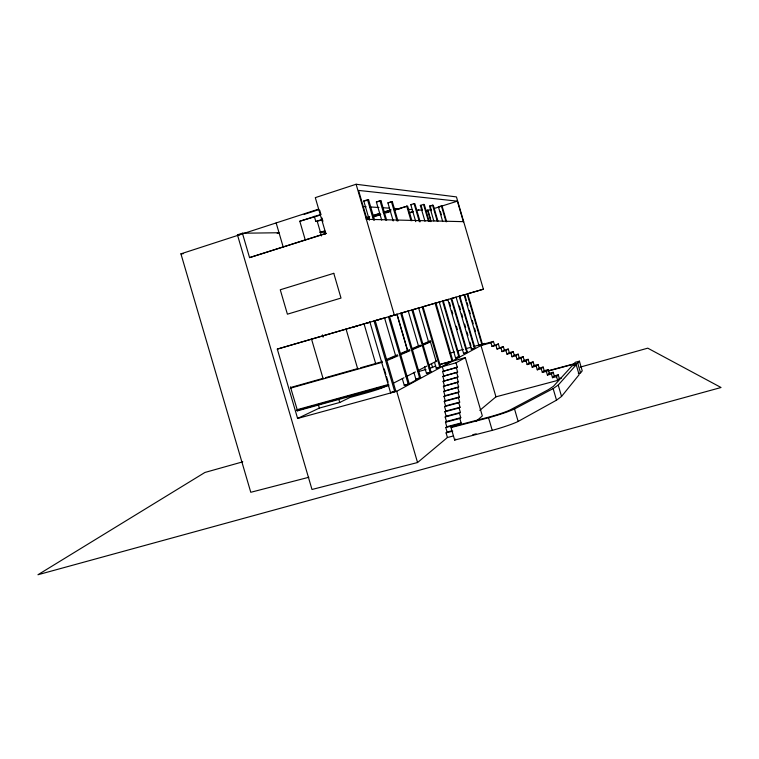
<?xml version="1.0" encoding="UTF-8"?>
<svg xmlns="http://www.w3.org/2000/svg" width="759" height="759" viewBox="0 0 759 759"><rect width="100%" height="100%" fill="white"/><g stroke="black" fill="none" stroke-linecap="round" stroke-linejoin="round"><path stroke-width="1.14" d="M388.769 384.396L297.054 409.718L297.395 410.856L297.414 410.202M381.948 361.123L382.147 362.176M561.546 396.445L579.117 374.699L576.223 364.785L572.011 365.914L553.472 386.274L548.254 389.747L509.963 410.021A22.599 2.249 -15.8 0 1 489.498 416.928L452.127 426.7L451.026 427.592L454.669 440.068L492.23 430.362A29.354 3.226 -15.8 0 0 518.15 421.435L556.518 400.164L561.546 396.445L558.226 385.06L576.223 364.785M578.33 373.504L580.559 372.916L582.238 370.838L579.421 361.189L575.313 362.29L573.87 363.865L547.59 370.923M548.558 370.952L577.703 363.115L579.421 361.189M479.802 410.363L495.959 396.834L557.637 380.42L559.336 378.57L561.565 377.973M552.514 377.707L554.269 375.895L553.207 372.233L551.432 374.007L552.514 377.707L556.527 376.635L558.245 374.832L559.336 378.57M549.241 373.295L548.169 369.633L546.338 371.379L547.419 375.079L549.241 373.295L553.207 372.233M297.395 410.856L388.912 385.619M544.212 370.705L543.15 367.043L541.252 368.751L542.334 372.451L544.212 370.705L548.169 369.633M539.203 368.115L538.131 364.462L536.186 366.132L537.258 369.832L539.203 368.115L543.15 367.043M454.669 440.068L455.761 439.119M476.31 421.16L482.335 415.904L465.305 357.622L452.06 361.303M534.194 365.525L533.131 361.882L531.12 363.514L532.201 367.214L534.194 365.525L538.131 364.462M277.177 233.345L279.027 232.747L242.415 233.222L237.444 234.835L311.987 489.479L417.554 462.535L447.421 437.507L452.99 436.064M465.305 357.622L456.026 362.821L457.288 367.147L456.358 367.679L457.62 372.024L456.69 372.584L457.962 376.938L457.022 377.527L458.303 381.9L457.364 382.498L458.645 386.891L457.705 387.517L458.996 391.929L458.047 392.574L459.347 397.004L458.398 397.669L459.698 402.118L458.749 402.811L460.049 407.27L459.1 407.991L460.409 412.46L459.461 413.209L460.77 417.697L459.821 418.465L461.14 422.981L460.182 423.769L445.77 427.545L447.089 432.061L446.074 432.886L447.421 437.507M529.203 362.944L528.141 359.301L526.063 360.904L527.144 364.595L529.203 362.944L533.131 361.882M445.77 427.545L446.776 426.738L461.14 422.981M446.776 426.738L445.467 422.241L446.472 421.463L460.77 417.697M524.213 360.373L523.15 356.73L521.025 358.305L522.097 361.996L524.213 360.373L528.141 359.301M446.472 421.463L445.163 416.985L446.169 416.236L460.409 412.46M519.232 357.802L518.169 354.159L515.987 355.705L517.059 359.387L519.232 357.802L523.15 356.73M446.169 416.236L444.869 411.767L445.865 411.036L460.049 407.27M445.865 411.036L444.565 406.596L445.571 405.885L459.698 402.118M514.27 355.24L513.207 351.597L510.959 353.106L512.031 356.787L514.27 355.24L518.169 354.159M451.026 427.592L488.549 417.782A29.354 2.913 -15.9 0 0 514.517 408.968L553.14 388.589L558.226 385.06M445.571 405.885L444.271 401.464L445.277 400.78L459.347 397.004M430.116 340.99C429.082 342.755 432.137 341.246 430.116 340.99L422.507 344.216M445.277 400.78L443.987 396.369L444.983 395.705L458.996 391.929M509.308 352.679L508.245 349.045L505.94 350.516L507.012 354.197L509.308 352.679L513.207 351.597M444.983 395.705L443.692 391.312L458.645 386.891M504.356 350.117L503.302 346.493L500.94 347.935L502.012 351.607L504.356 350.117L508.245 349.045M444.689 390.676L443.408 386.303L458.303 381.9M444.394 385.686L443.123 381.322L457.962 376.938M499.413 347.565L498.359 343.941L495.94 345.354L497.012 349.026L503.302 346.493M444.11 380.724L442.839 376.388L457.62 372.024M494.489 345.022L493.426 341.398L490.95 342.783L492.022 346.446L498.359 343.941M443.825 375.809L442.563 371.483L457.288 367.147M443.541 370.933L442.288 366.625L451.842 361.36M402.308 378.637L404.281 385.392L408.257 384.301L420.59 377.621L401.644 312.831L400.686 313.116L419.689 378.115L415.866 379.168L413.902 372.451M242.415 233.222L249.559 257.614L325.753 233.383L315.298 197.634L356.104 184.257L456.444 196.904L483.398 289.207L277.31 349.102L297.604 418.446L396.72 391.302L484.83 343.391L473.559 346.54M394.718 391.625L395.79 391.046L375.155 320.469L374.007 320.801L394.718 391.625L390.581 392.764L369.889 322.006M458.853 356.91L459.527 356.55L443.247 300.849L442.535 301.048L458.853 356.91L455.542 357.831L439.233 302.016L439.954 301.807M466.813 352.603L467.44 352.261L451.709 298.41L451.036 298.6L466.813 352.603L463.607 353.495L447.838 299.539L448.512 299.34M474.451 348.466L475.03 348.153L459.821 296.067L459.195 296.247L474.451 348.466L471.339 349.339L456.093 297.158L451.596 298.515M481.87 344.453L482.411 344.159L467.705 293.799L467.117 293.961L481.87 344.453L478.853 345.298L464.11 294.843L459.546 296.181M404.281 385.392L409.224 383.779L389.509 316.332L388.466 316.636L408.257 384.301M439.803 367.233L440.581 366.806L423.01 306.683L422.175 306.921L439.803 367.233L436.235 368.219L434.575 362.527M390.581 392.764L391.663 392.175M415.866 379.168L420.59 377.621M436.235 368.219L437.023 367.792M455.542 357.831L459.527 356.55M463.607 353.495L467.44 352.261M471.339 349.339L475.03 348.153M478.853 345.298L479.403 345.003M430.182 372.432L431.027 371.976L412.801 309.625L411.9 309.881L430.182 372.432L426.492 373.456L424.499 366.635M426.492 373.456L431.027 371.976M429.3 368.57L435.723 366.009M393.608 383.077L403.978 377.773M406.046 376.711L415.382 371.948M418.494 370.354L426.786 366.113M428.854 365.06L436.112 361.35L430.306 341.474L422.706 344.709M385.79 386.084L382.707 387.65A15.616 0.835 -16.3 0 1 364.861 393.352L350.07 397.431L339.738 402.469L319.34 408.086L297.604 418.446M296.532 410.6L314.207 405.6M435.884 360.876L436.653 361.322L435.799 361.692M387.175 360.497L398.02 355.848M400.192 354.918L409.955 350.743M412.128 349.814L430.571 341.92M391.246 358.106L394.5 356.721M399.927 354.406L409.689 350.25M412.943 348.865L420.543 345.63M385.563 359.87L397.517 354.804M399.689 353.884L409.471 349.738M411.644 348.817L420.334 345.136M308.809 477.288L250.774 492.287L180.927 253.838L318.647 209.133M304.179 214.361L318.761 209.626M305.403 240.413L299.796 221.239L321.19 214.323M369.396 220.224L363.77 200.964L367.546 199.75L368.618 199.835L374.567 220.176M320.364 215.101L299.796 221.239M365.791 200.746L368.618 199.835M381.682 220.129L376.369 201.96L380.012 200.784L381.018 200.869L386.644 220.119M314.283 216.239L315.82 221.486L322.48 219.342M381.018 200.869L376.369 201.96M315.82 221.486L321.712 220.082M393.2 220.954L387.915 202.871L391.435 201.742L392.365 201.818L397.963 220.992M392.365 201.818L387.915 202.871M320.307 232.273L324.805 230.84M366.35 217.605L369.709 216.533M373.077 215.461L379.804 213.307M383.172 212.235L391.018 209.74M373.494 215.66L378.997 213.915M384.49 212.159L389.993 210.404M366.104 218.886L369.491 217.814M372.868 216.732L380.762 214.228M384.139 213.146L390.904 210.993M394.282 209.92L407.611 206.04L411.919 220.784M415.752 221.656L410.79 204.674L414.072 203.63L414.869 203.697L420.144 221.77M373.902 216.77L380.648 214.626M386.265 212.833L389.633 211.761M395.249 209.977L406.492 206.401M326.474 233.374L249.559 257.614M424.983 221.305L420.344 205.433L423.531 204.427L424.272 204.484L429.224 221.457M433.825 220.945L429.509 206.154L432.592 205.177L433.285 205.234L437.924 221.135M408.911 212.795L413.427 211.363M432.26 205.566L429.509 206.154M409.822 212.843L413.2 211.77M416.577 210.698L418.826 209.987M442.696 221.524L438.417 206.856L441.406 205.917L442.051 205.974L446.653 221.732M425.467 210.404L427.687 210.537L430.989 209.503M434.281 208.459L457.373 201.163L463.36 221.656M277.31 349.102L369.747 322.205M353.02 327.205L357.536 325.886M366.578 323.239L369.965 322.243M376.749 320.26L380.136 319.273M390.306 316.294L397.08 314.311L407.868 351.227M401.549 313.002L408.257 311.038M412.725 309.729L419.433 307.765L418.626 307.964L428.588 342.062M422.791 306.788L435.932 302.945L452.829 360.791M435.694 303.164L440.239 301.835M442.516 301.171L448.189 299.511M467.497 293.856L483.398 289.207M374.301 320.886L385.686 317.604M389.111 316.617L397.08 314.311M409.139 310.687L408.228 310.953L418.522 346.18M290.564 387.526L323.343 378.276M325.602 377.64L358.39 368.39M360.648 367.754L380.99 362.015M382.299 362.271L290.725 388.096L290.441 386.957L297.243 409.822M242.785 461.823L204.921 472.459L37.95 574.743L721.05 387.507L647.759 348.163L580.18 367.128M449.878 353.163L454.385 351.901M457.772 350.952L463.407 349.377M465.665 348.751L471.301 347.167M483.578 344.15L493.426 341.398M490.95 342.783L480.988 345.563L495.959 396.834M492.022 346.446L495.94 345.354M440.856 364.111L451.738 361.094M440.03 364.548L452.041 361.218L435.087 303.183M497.012 349.026L500.94 347.935M418.247 371.635L425.979 369.491M437.915 367.546L440.581 366.806M442.288 366.625L456.026 362.821M502.012 351.607L505.94 350.516M316.475 404.974L327.793 401.853M330.061 401.226L341.379 398.105M343.647 397.479L358.362 393.418M360.629 392.792L371.948 389.661M374.215 389.044L385.534 385.914M442.563 371.483L456.358 367.679M507.012 354.197L510.959 353.106M512.031 356.787L515.987 355.705M442.839 376.388L456.69 372.584M392.697 391.9L395.79 391.046M517.059 359.387L521.025 358.305M443.123 381.322L457.022 377.527M522.097 361.996L526.063 360.904M443.408 386.303L457.364 382.498M527.144 364.595L531.12 363.514M443.692 391.312L457.705 387.517M532.201 367.214L536.186 366.132M537.258 369.832L541.252 368.751M443.987 396.369L458.047 392.574M542.334 372.451L546.338 371.379M444.271 401.464L458.398 397.669M547.419 375.079L551.432 374.007M554.269 375.895L558.245 374.832M444.565 406.596L458.749 402.811M444.869 411.767L459.1 407.991M445.163 416.985L459.461 413.209M445.467 422.241L459.821 418.465M447.089 432.061L451.52 430.903M446.074 432.886L452.753 431.15M472.753 434.727L476.159 433.844M180.927 253.838L183.251 253.724M237.444 234.835L239.759 234.797M319.7 232.226L325.592 232.15M366.35 219.304L463.683 221.666M362.46 206.476L366.094 206.704M369.586 206.922L378.921 207.501M382.413 207.719L389.405 208.156M394.073 208.45L399.898 208.81M408.067 209.323L412.308 209.579M417.943 209.93L422.146 210.196M410.79 204.674L411.587 204.74M420.344 205.433L421.093 205.49M438.417 206.856L439.072 206.913M363.77 200.964L364.851 201.05M457.373 201.163L358.542 190.414L366.995 219.313M577.703 363.115L580.559 372.916M556.527 376.635L557.637 380.42M553.14 388.589L556.518 400.164M514.517 408.968L518.15 421.435M441.406 205.917L446.017 221.723M440.381 211.41L441.368 214.788M464.707 294.672L466.339 300.27M466.994 302.499L467.971 305.858M469.28 310.336L470.257 313.685M472.221 320.393L473.199 323.751M474.508 328.23L475.485 331.579M432.592 205.177L437.25 221.116M430.543 207.349L431.529 210.746M459.366 306.029L460.362 309.425M461.681 313.951L462.667 317.338M464.65 324.131L465.647 327.527M466.965 332.053L467.961 335.44M469.944 342.233L470.931 345.63M427.772 209.598L430.666 219.512M488.549 417.782L492.23 430.362M427.687 210.537L430.932 221.647M423.531 204.427L428.503 221.438M421.425 206.619L422.412 210.015M449.499 302.708L450.476 306.067M451.785 310.554L452.772 313.913M456.377 326.247L457.354 329.615M414.072 203.63L419.366 221.761M406.682 205.974L410.998 220.755M391.435 201.742L397.061 220.973M431.435 363.618L432.611 367.65M380.012 200.784L385.657 220.101M367.546 199.75L373.513 220.148M396.881 314.226L407.678 351.18M356.104 184.257L394.282 314.862M384.519 317.793L395.714 356.104M396.72 391.302L417.554 462.535M384.244 368.912L385.857 374.443M386.502 376.654L388.124 382.185M364.045 323.846L375.506 363.02M319.719 210.29L320.687 213.592M321.968 217.985L322.936 221.286M324.416 232.169L325.061 234.398M317.281 221.514L321.512 235.954M346.066 329.102L357.603 368.551M322.433 334.89L323.097 337.157M338.571 398.475L339.738 402.469M311.56 339.197L323.097 378.618M276.153 222.928L283.306 247.377M318.467 405.097L319.34 408.086M333.78 273.325L280.261 289.777L287.405 314.188L341.009 298.069L333.78 273.325"/></g></svg>
